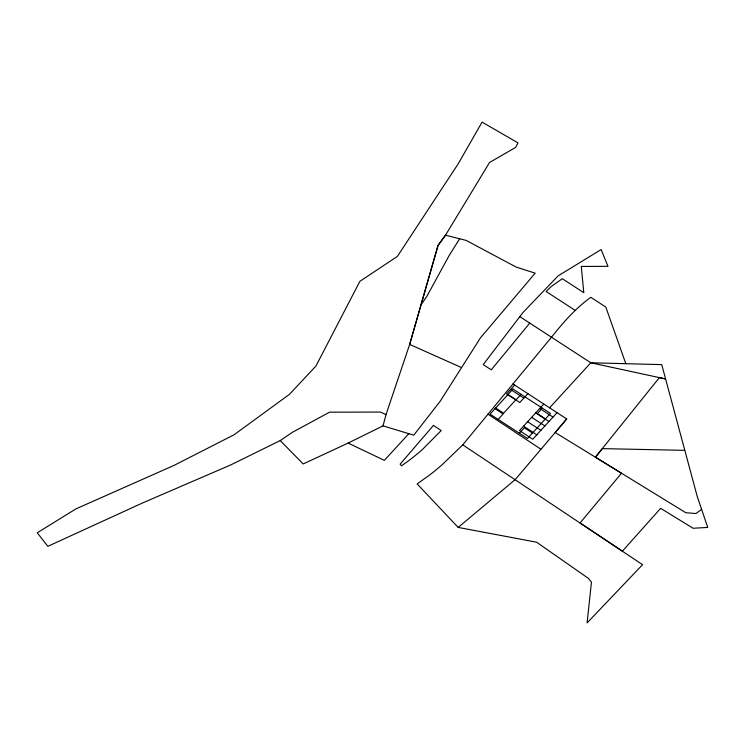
<?xml version="1.0" encoding="UTF-8"?>
<svg xmlns="http://www.w3.org/2000/svg" width="745" height="745" viewBox="0 0 745 745"><rect width="100%" height="100%" fill="white"/><g stroke="black" fill="none" stroke-linecap="round" stroke-linejoin="round"><path stroke-width="1.12" d="M280.241 440.565L303.187 463.949L348.111 443.089L383.042 425.87L386.012 414.602L409.666 344.413L438.041 245.459L445.519 235.187L489.53 162.503L515.689 147.37L517.961 142.863L482.071 122.115L458.408 163.481L397.411 256.382L359.891 281.331L315.908 366.084L289.451 394.347L234.06 434.773L173.985 465.42L75.971 508.863L37.25 532.815L47.82 546.336L142.36 503.052L230.745 464.927L280.241 440.565L292.375 432.324L329.541 412.181L380.462 412.069L386.012 414.602M383.042 425.87L413.773 435.182L440.37 400.996L480.506 337.783L535.171 273.154L516.276 267.129L466.119 240.393L459.646 238.754L449.179 255.488L426.755 296.547L421.083 304.649M575.019 310.293L546.113 291.481L551.402 286.415L562.317 278.704L583.801 292.711L581.277 266.44L607.985 266.356L601.131 249.547L558.042 275.948L523.009 312.472L483.216 364.594L491.272 369.837L529.76 323.097M549.605 407.813L590.804 362.778L661.746 364.631L697.124 496.058L701.604 509.338L695.97 513.529L685.828 512.728L595.395 457.197L659.381 377.622L665.583 378.954L590.804 362.778L519.814 316.634M595.395 457.197L602.295 448.62L684.683 450.353M462.747 444.83L642.562 564.682L587.107 622.885L591.456 582.152L588.55 578.483L536.605 542.202L458.184 527.423L417.153 483.924L429.092 475.403A370.414 268.247 22 0 0 442.595 464.321L462.747 444.83L551.496 337.224C563.118 322.52 575.559 308.318 590.822 297.292L605.815 307.08L625.809 363.69M458.184 527.423L515.186 479.603L566.721 418.951L512.942 383.945M566.721 418.951L555.193 432.51L621.516 473.233L580.094 522.953L622.401 551.207L660.638 508.332L693.083 528.252L707.75 527.432L701.604 509.338M514.637 385.044L506.535 393.9L519.796 402.533L527.888 393.677M515.764 399.907L503.62 413.186L495.667 408.009M498.172 419.416L503.164 413.969L495.053 408.688M521.109 394.347L516.117 399.795L508.006 394.515M543.803 404.032L519.507 430.591L532.768 439.224L557.055 412.665M519.386 433.227L524.378 427.77L532.489 433.05M542.323 408.148L537.331 413.605L545.442 418.886M408.847 433.683L384.364 460.354L348.111 443.089M459.646 238.754L445.519 235.187L438.032 245.45L409.666 344.413L461.397 367.527M510.586 389.477L523.837 398.1M539.753 408.456L553.004 417.088M535.702 412.888L548.963 421.512M531.651 417.312L544.912 425.944M527.6 421.735L540.861 430.368M523.558 426.168L536.81 434.791M487.984 414.183L540.963 449.263M433.45 425.404L400.139 464.163L401.49 465.839L407.31 461.695A347.291 251.493 22 0 0 422.517 449.403L441.198 430.545L433.45 425.404M512.998 389.067L490.061 414.136L527.497 438.507L550.434 413.428L512.998 389.067"/></g></svg>
